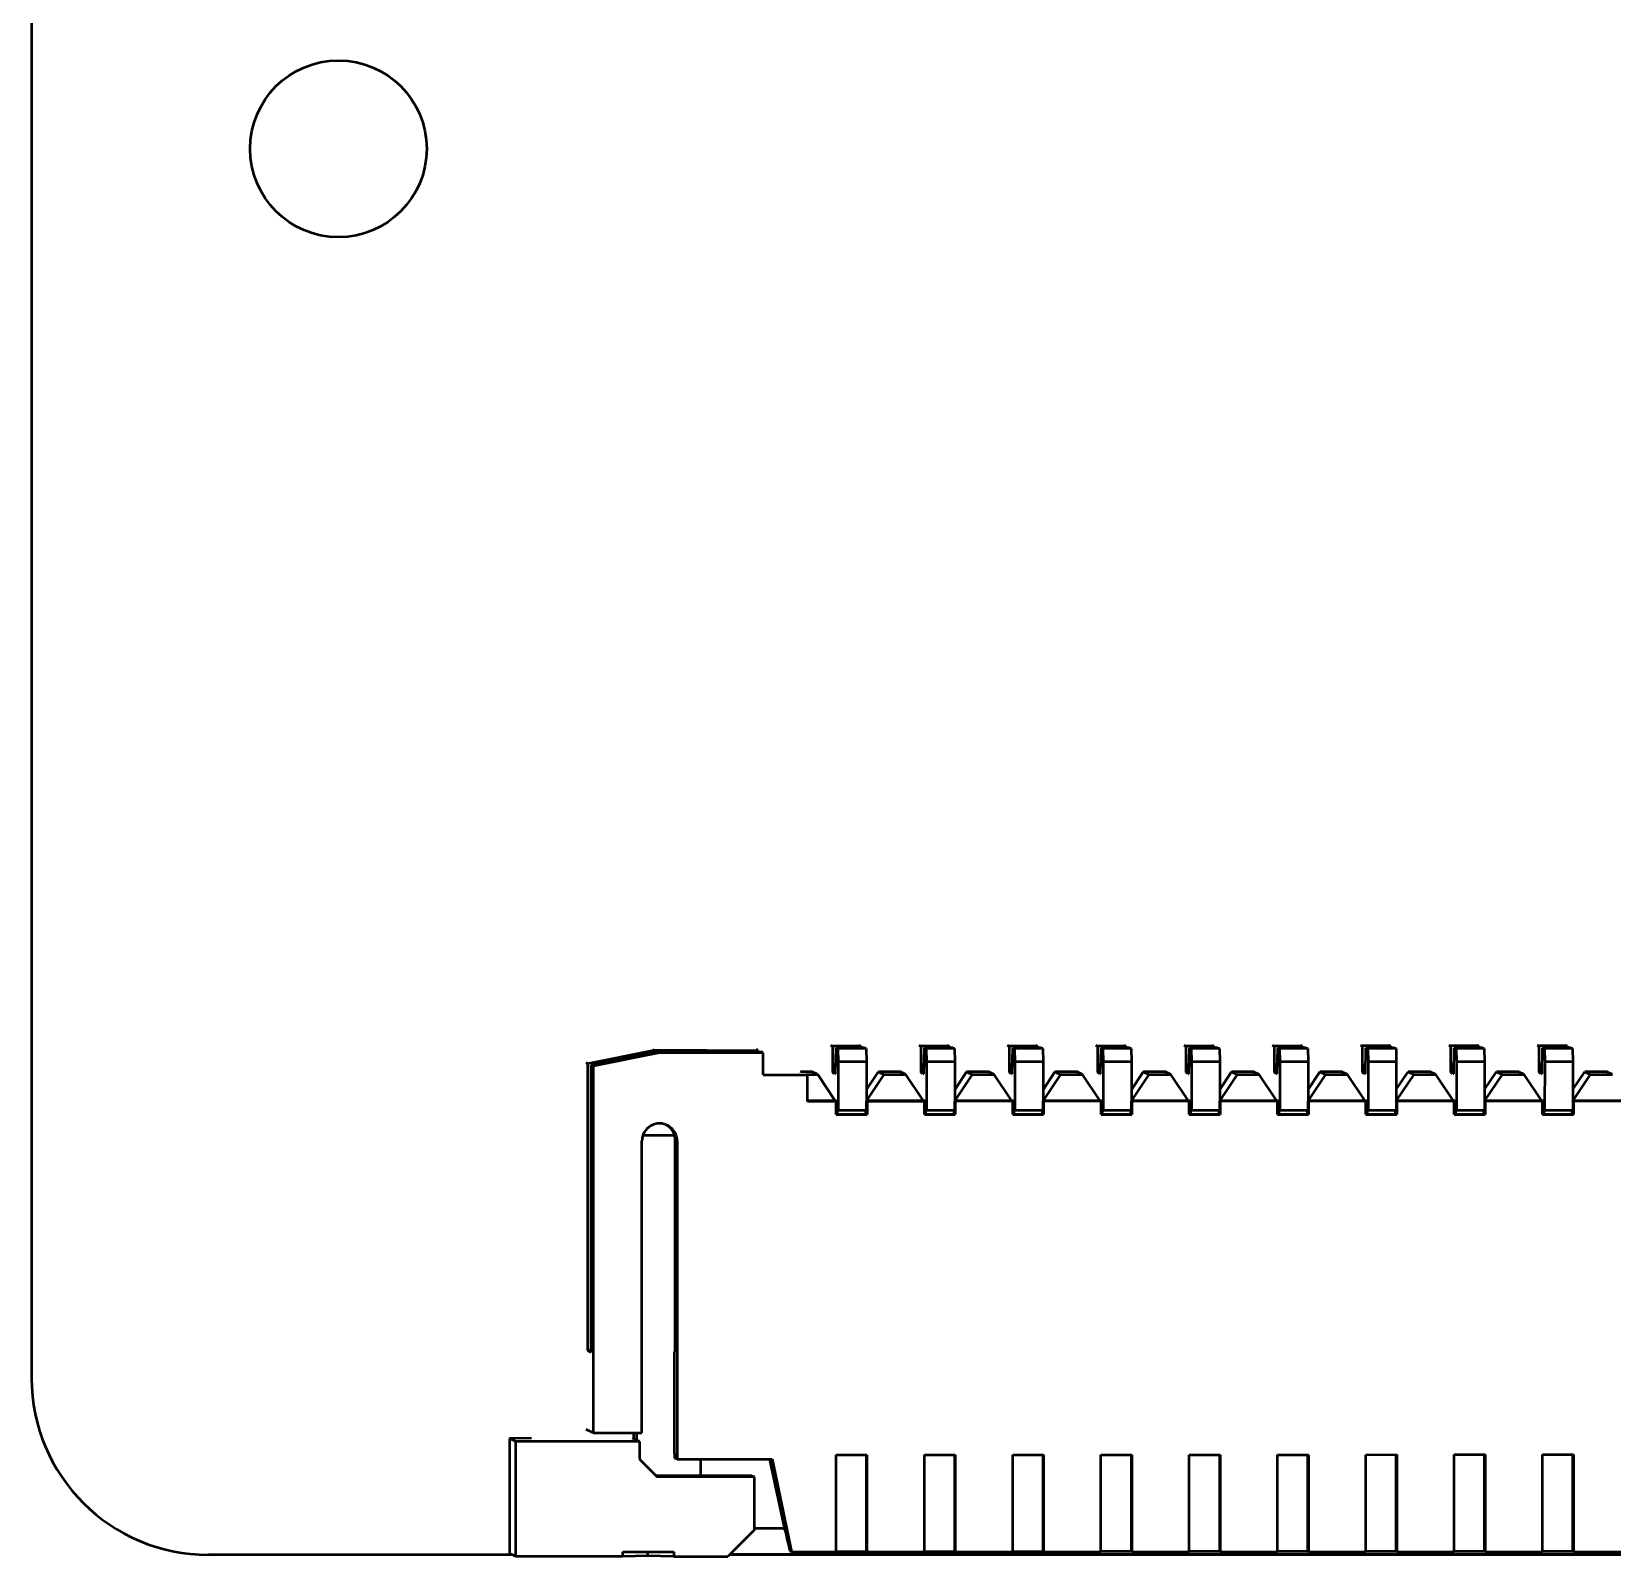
# Model space of a CAD drawing. Header units: inches. Extents: x 4.94 to 6.75, y 3.04 to 5.23.
# Drawn here: x 4.939 to 5.644, y 3.036 to 3.716 of the extents above; entities that cross this region are included whole.
import ezdxf

# ---------------------------------------------------------------- set-up
doc = ezdxf.new("R2010")
doc.units = ezdxf.units.IN
doc.header["$MEASUREMENT"] = 0
doc.layers.add('Visible (ANSI)', color=7, linetype='Continuous', lineweight=50)

msp = doc.modelspace()

# ---------------------------------------------------------------- linework, layer by layer
at = {"layer": 'Visible (ANSI)'}
for p, q in [((4.93911, 4.31995), (4.93911, 3.11555)), ((5.2952, 3.26395), (5.29611, 3.26353)), ((5.30871, 3.26353), (5.29611, 3.26353)), ((5.29611, 3.26353), (5.29611, 3.25172)), ((5.29747, 3.25108), (5.29774, 3.26277)), ((5.31034, 3.26277), (5.29774, 3.26277)), ((5.29774, 3.26277), (5.29853, 3.2624)), ((5.31113, 3.2624), (5.29853, 3.2624)), ((5.29853, 3.2624), (5.29866, 3.25644)), ((5.3078, 3.26395), (5.30871, 3.26353)), ((5.30871, 3.26353), (5.30871, 3.26277)), ((5.31034, 3.26277), (5.31113, 3.2624)), ((5.31113, 3.2624), (5.31126, 3.25644)), ((5.33458, 3.26395), (5.33547, 3.26353)), ((5.34807, 3.26353), (5.33547, 3.26353)), ((5.33547, 3.26353), (5.33547, 3.25172)), ((5.33684, 3.25109), (5.3371, 3.26278)), ((5.3497, 3.26278), (5.3371, 3.26278)), ((5.3371, 3.26278), (5.33789, 3.26241)), ((5.35049, 3.26241), (5.33789, 3.26241)), ((5.33789, 3.26241), (5.33802, 3.25644)), ((5.34718, 3.26395), (5.34807, 3.26353)), ((5.34807, 3.26353), (5.34807, 3.26278)), ((5.3497, 3.26278), (5.35049, 3.26241)), ((5.35049, 3.26241), (5.35062, 3.25644)), ((5.37396, 3.26394), (5.37483, 3.26354)), ((5.38743, 3.26354), (5.37483, 3.26354)), ((5.37483, 3.26354), (5.37483, 3.25173)), ((5.3762, 3.25109), (5.37646, 3.26278)), ((5.38906, 3.26278), (5.37646, 3.26278)), ((5.37646, 3.26278), (5.37725, 3.26241)), ((5.38985, 3.26241), (5.37725, 3.26241)), ((5.37725, 3.26241), (5.37738, 3.25645)), ((5.38656, 3.26394), (5.38743, 3.26354)), ((5.38743, 3.26354), (5.38743, 3.26278)), ((5.38906, 3.26278), (5.38985, 3.26241)), ((5.38985, 3.26241), (5.38998, 3.25645)), ((5.41334, 3.26394), (5.41419, 3.26354)), ((5.42679, 3.26354), (5.41419, 3.26354)), ((5.41419, 3.26354), (5.41419, 3.25173)), ((5.41556, 3.2511), (5.41582, 3.26278)), ((5.42842, 3.26279), (5.41582, 3.26278)), ((5.41582, 3.26278), (5.41661, 3.26242)), ((5.42921, 3.26242), (5.41661, 3.26242)), ((5.41661, 3.26242), (5.41674, 3.25645)), ((5.42594, 3.26394), (5.42679, 3.26354)), ((5.42679, 3.26354), (5.42679, 3.26279)), ((5.42842, 3.26279), (5.42921, 3.26242)), ((5.42921, 3.26242), (5.42934, 3.25645)), ((5.45272, 3.26393), (5.45355, 3.26355)), ((5.46615, 3.26355), (5.45355, 3.26355)), ((5.45355, 3.26355), (5.45355, 3.25174)), ((5.45492, 3.2511), (5.45518, 3.26279)), ((5.46778, 3.26279), (5.45518, 3.26279)), ((5.45518, 3.26279), (5.45597, 3.26242)), ((5.46857, 3.26242), (5.45597, 3.26242)), ((5.45597, 3.26242), (5.4561, 3.25645)), ((5.46532, 3.26393), (5.46615, 3.26355)), ((5.46615, 3.26355), (5.46615, 3.26279)), ((5.46778, 3.26279), (5.46857, 3.26242)), ((5.46857, 3.26242), (5.4687, 3.25646)), ((5.4921, 3.26393), (5.49291, 3.26355)), ((5.50551, 3.26355), (5.49291, 3.26355)), ((5.49291, 3.26355), (5.49291, 3.25174)), ((5.49428, 3.25111), (5.49454, 3.26279)), ((5.50714, 3.2628), (5.49454, 3.26279)), ((5.49454, 3.26279), (5.49533, 3.26243)), ((5.50793, 3.26243), (5.49533, 3.26243)), ((5.49533, 3.26243), (5.49546, 3.25646)), ((5.5047, 3.26393), (5.50551, 3.26355)), ((5.50551, 3.26355), (5.50551, 3.2628)), ((5.50714, 3.2628), (5.50793, 3.26243)), ((5.50793, 3.26243), (5.50806, 3.25646)), ((5.53148, 3.26392), (5.53227, 3.26356)), ((5.54487, 3.26356), (5.53227, 3.26356)), ((5.53227, 3.26356), (5.53227, 3.25175)), ((5.53364, 3.25111), (5.5339, 3.2628)), ((5.5465, 3.2628), (5.5339, 3.2628)), ((5.5339, 3.2628), (5.53469, 3.26243)), ((5.54729, 3.26243), (5.53469, 3.26243)), ((5.53469, 3.26243), (5.53483, 3.25646)), ((5.54408, 3.26392), (5.54487, 3.26356)), ((5.54487, 3.26356), (5.54487, 3.2628)), ((5.5465, 3.2628), (5.54729, 3.26243)), ((5.54729, 3.26243), (5.54742, 3.25646)), ((5.57086, 3.26392), (5.57163, 3.26356)), ((5.58423, 3.26356), (5.57163, 3.26356)), ((5.57163, 3.26356), (5.57163, 3.25175)), ((5.573, 3.25112), (5.57326, 3.2628)), ((5.58586, 3.2628), (5.57326, 3.2628)), ((5.57326, 3.2628), (5.57405, 3.26243)), ((5.58665, 3.26244), (5.57405, 3.26243)), ((5.57405, 3.26243), (5.57419, 3.25647)), ((5.58346, 3.26392), (5.58423, 3.26356)), ((5.58423, 3.26356), (5.58423, 3.2628)), ((5.58586, 3.2628), (5.58665, 3.26244)), ((5.58665, 3.26244), (5.58678, 3.25647)), ((5.61024, 3.26392), (5.61099, 3.26356)), ((5.62359, 3.26357), (5.61099, 3.26356)), ((5.61099, 3.26356), (5.61099, 3.25175)), ((5.61236, 3.25112), (5.61262, 3.26281)), ((5.62522, 3.26281), (5.61262, 3.26281)), ((5.61262, 3.26281), (5.61341, 3.26244)), ((5.62601, 3.26244), (5.61341, 3.26244)), ((5.61341, 3.26244), (5.61355, 3.25647)), ((5.62284, 3.26391), (5.62359, 3.26357)), ((5.62359, 3.26357), (5.62359, 3.26281)), ((5.62522, 3.26281), (5.62601, 3.26244)), ((5.62601, 3.26244), (5.62614, 3.25647)), ((5.18692, 3.25581), (5.18632, 3.25609)), ((5.18692, 3.25581), (5.1869, 3.12786)), ((5.18692, 3.25581), (5.21644, 3.26172)), ((5.18859, 3.25503), (5.21811, 3.26094)), ((5.21899, 3.26053), (5.18947, 3.25462)), ((5.21585, 3.26199), (5.21644, 3.26172)), ((5.21644, 3.26172), (5.24006, 3.26172)), ((5.21811, 3.26094), (5.26436, 3.26095)), ((5.21811, 3.26094), (5.21899, 3.26053)), ((5.26524, 3.26054), (5.21899, 3.26053)), ((5.24006, 3.26172), (5.24032, 3.2616)), ((5.24006, 3.26172), (5.24006, 3.26094)), ((5.24032, 3.2616), (5.26295, 3.2616)), ((5.24032, 3.2616), (5.24032, 3.26094)), ((5.26295, 3.2616), (5.26212, 3.26199)), ((5.26295, 3.26095), (5.26295, 3.2616)), ((5.26524, 3.26054), (5.26436, 3.26095)), ((5.26524, 3.25069), (5.26524, 3.26054)), ((5.31126, 3.25644), (5.29866, 3.25644)), ((5.29866, 3.25644), (5.29866, 3.23478)), ((5.31126, 3.25644), (5.31126, 3.23479)), ((5.35062, 3.25644), (5.33802, 3.25644)), ((5.33802, 3.25644), (5.33802, 3.23479)), ((5.35062, 3.25644), (5.35062, 3.23479)), ((5.38998, 3.25645), (5.37738, 3.25645)), ((5.37738, 3.25645), (5.37738, 3.23479)), ((5.38998, 3.25645), (5.38998, 3.23479)), ((5.42934, 3.25645), (5.41674, 3.25645)), ((5.41674, 3.25645), (5.41674, 3.2348)), ((5.42934, 3.25645), (5.42934, 3.2348)), ((5.4687, 3.25646), (5.4561, 3.25645)), ((5.4561, 3.25645), (5.4561, 3.2348)), ((5.4687, 3.25646), (5.4687, 3.2348)), ((5.50806, 3.25646), (5.49546, 3.25646)), ((5.49546, 3.25646), (5.49546, 3.23481)), ((5.50806, 3.25646), (5.50806, 3.23481)), ((5.53483, 3.25646), (5.53482, 3.23481)), ((5.54742, 3.25646), (5.53483, 3.25646)), ((5.54742, 3.25646), (5.54742, 3.23481)), ((5.57309, 3.25534), (5.57238, 3.25534)), ((5.57238, 3.25534), (5.57273, 3.25517)), ((5.57238, 3.2514), (5.57238, 3.25534)), ((5.57419, 3.25647), (5.57418, 3.23482)), ((5.58678, 3.25647), (5.57419, 3.25647)), ((5.58678, 3.25647), (5.58678, 3.23482)), ((5.61245, 3.25534), (5.61174, 3.25534)), ((5.61174, 3.25534), (5.61209, 3.25518)), ((5.61174, 3.25141), (5.61174, 3.25534)), ((5.61355, 3.25647), (5.61354, 3.23482)), ((5.62614, 3.25647), (5.61355, 3.25647)), ((5.62614, 3.25647), (5.62614, 3.23482)), ((5.18858, 3.12709), (5.18859, 3.25503)), ((5.18859, 3.25503), (5.18947, 3.25462)), ((5.18947, 3.25462), (5.18945, 3.09125)), ((5.26524, 3.25069), (5.28492, 3.2507)), ((5.2821, 3.25201), (5.28181, 3.25214)), ((5.28702, 3.25201), (5.2821, 3.25201)), ((5.28492, 3.2507), (5.28457, 3.25086)), ((5.28457, 3.25086), (5.28949, 3.25086)), ((5.28492, 3.23889), (5.28492, 3.2507)), ((5.28949, 3.25086), (5.28702, 3.25201)), ((5.29736, 3.23905), (5.28949, 3.25086)), ((5.29686, 3.25172), (5.29611, 3.25172)), ((5.29611, 3.25172), (5.29686, 3.25137)), ((5.29757, 3.25531), (5.29686, 3.25531)), ((5.29686, 3.25531), (5.29721, 3.25514)), ((5.29686, 3.25137), (5.29686, 3.25531)), ((5.29757, 3.25514), (5.29721, 3.25514)), ((5.29721, 3.25514), (5.29721, 3.25121)), ((5.29748, 3.25121), (5.29721, 3.25121)), ((5.29721, 3.25121), (5.29747, 3.25108)), ((5.31126, 3.24408), (5.31654, 3.25201)), ((5.31901, 3.25086), (5.31126, 3.23924)), ((5.32638, 3.25201), (5.31654, 3.25201)), ((5.31654, 3.25201), (5.31901, 3.25086)), ((5.31901, 3.25086), (5.32885, 3.25087)), ((5.32885, 3.25087), (5.32638, 3.25201)), ((5.33672, 3.23906), (5.32885, 3.25087)), ((5.33622, 3.25172), (5.33547, 3.25172)), ((5.33547, 3.25172), (5.33622, 3.25137)), ((5.33693, 3.25531), (5.33622, 3.25531)), ((5.33622, 3.25531), (5.33657, 3.25515)), ((5.33622, 3.25137), (5.33622, 3.25531)), ((5.33693, 3.25515), (5.33657, 3.25515)), ((5.33657, 3.25515), (5.33657, 3.25121)), ((5.33684, 3.25121), (5.33657, 3.25121)), ((5.33657, 3.25121), (5.33684, 3.25109)), ((5.35062, 3.24409), (5.3559, 3.25202)), ((5.35837, 3.25087), (5.35062, 3.23924)), ((5.36574, 3.25202), (5.3559, 3.25202)), ((5.3559, 3.25202), (5.35837, 3.25087)), ((5.35837, 3.25087), (5.36821, 3.25087)), ((5.36821, 3.25087), (5.36574, 3.25202)), ((5.37608, 3.23906), (5.36821, 3.25087)), ((5.37558, 3.25173), (5.37483, 3.25173)), ((5.37483, 3.25173), (5.37558, 3.25138)), ((5.37629, 3.25532), (5.37558, 3.25532)), ((5.37558, 3.25532), (5.37593, 3.25515)), ((5.37558, 3.25138), (5.37558, 3.25532)), ((5.37629, 3.25515), (5.37593, 3.25515)), ((5.37593, 3.25515), (5.37593, 3.25122)), ((5.3762, 3.25122), (5.37593, 3.25122)), ((5.37593, 3.25122), (5.3762, 3.25109)), ((5.38998, 3.24409), (5.39526, 3.25202)), ((5.39773, 3.25087), (5.38998, 3.23925)), ((5.4051, 3.25202), (5.39526, 3.25202)), ((5.39526, 3.25202), (5.39773, 3.25087)), ((5.39773, 3.25087), (5.40757, 3.25088)), ((5.40757, 3.25088), (5.4051, 3.25202)), ((5.41544, 3.23907), (5.40757, 3.25088)), ((5.41494, 3.25173), (5.41419, 3.25173)), ((5.41419, 3.25173), (5.41494, 3.25138)), ((5.41565, 3.25532), (5.41494, 3.25532)), ((5.41494, 3.25532), (5.41529, 3.25516)), ((5.41494, 3.25138), (5.41494, 3.25532)), ((5.41565, 3.25516), (5.41529, 3.25516)), ((5.41529, 3.25516), (5.41529, 3.25122)), ((5.41556, 3.25122), (5.41529, 3.25122)), ((5.41529, 3.25122), (5.41556, 3.2511)), ((5.42934, 3.24409), (5.43462, 3.25202)), ((5.43709, 3.25088), (5.42934, 3.23925)), ((5.44446, 3.25203), (5.43462, 3.25202)), ((5.43462, 3.25202), (5.43709, 3.25088)), ((5.43709, 3.25088), (5.44693, 3.25088)), ((5.44693, 3.25088), (5.44446, 3.25203)), ((5.4548, 3.23907), (5.44693, 3.25088)), ((5.4543, 3.25174), (5.45355, 3.25174)), ((5.45355, 3.25174), (5.4543, 3.25139)), ((5.45501, 3.25532), (5.4543, 3.25532)), ((5.4543, 3.25532), (5.45465, 3.25516)), ((5.4543, 3.25139), (5.4543, 3.25532)), ((5.45501, 3.25516), (5.45465, 3.25516)), ((5.45465, 3.25516), (5.45465, 3.25122)), ((5.45492, 3.25122), (5.45465, 3.25122)), ((5.45465, 3.25122), (5.45492, 3.2511)), ((5.4687, 3.2441), (5.47398, 3.25203)), ((5.47645, 3.25088), (5.4687, 3.23926)), ((5.48382, 3.25203), (5.47398, 3.25203)), ((5.47398, 3.25203), (5.47645, 3.25088)), ((5.47645, 3.25088), (5.48629, 3.25088)), ((5.48629, 3.25088), (5.48382, 3.25203)), ((5.49416, 3.23907), (5.48629, 3.25088)), ((5.49366, 3.25174), (5.49291, 3.25174)), ((5.49291, 3.25174), (5.49366, 3.25139)), ((5.49437, 3.25533), (5.49366, 3.25533)), ((5.49366, 3.25533), (5.49401, 3.25517)), ((5.49366, 3.25139), (5.49366, 3.25533)), ((5.49437, 3.25517), (5.49401, 3.25517)), ((5.49401, 3.25517), (5.49401, 3.25123)), ((5.49428, 3.25123), (5.49401, 3.25123)), ((5.49401, 3.25123), (5.49428, 3.25111)), ((5.50806, 3.2441), (5.51334, 3.25203)), ((5.51581, 3.25089), (5.50806, 3.23926)), ((5.52318, 3.25203), (5.51334, 3.25203)), ((5.51334, 3.25203), (5.51581, 3.25089)), ((5.51581, 3.25089), (5.52565, 3.25089)), ((5.52565, 3.25089), (5.52318, 3.25203)), ((5.53352, 3.23908), (5.52565, 3.25089)), ((5.53302, 3.25175), (5.53227, 3.25175)), ((5.53227, 3.25175), (5.53302, 3.2514)), ((5.53373, 3.25533), (5.53302, 3.25533)), ((5.53302, 3.25533), (5.53337, 3.25517)), ((5.53302, 3.2514), (5.53302, 3.25533)), ((5.53373, 3.25517), (5.53337, 3.25517)), ((5.53337, 3.25517), (5.53337, 3.25123)), ((5.53364, 3.25123), (5.53337, 3.25123)), ((5.53337, 3.25123), (5.53364, 3.25111)), ((5.54742, 3.24411), (5.5527, 3.25204)), ((5.55517, 3.25089), (5.54742, 3.23926)), ((5.56254, 3.25204), (5.5527, 3.25204)), ((5.5527, 3.25204), (5.55517, 3.25089)), ((5.55517, 3.25089), (5.56501, 3.25089)), ((5.56501, 3.25089), (5.56254, 3.25204)), ((5.57288, 3.23908), (5.56501, 3.25089)), ((5.57238, 3.25175), (5.57163, 3.25175)), ((5.57163, 3.25175), (5.57238, 3.2514)), ((5.57309, 3.25517), (5.57273, 3.25517)), ((5.57273, 3.25517), (5.57273, 3.25124)), ((5.573, 3.25124), (5.57273, 3.25124)), ((5.57273, 3.25124), (5.573, 3.25112)), ((5.58678, 3.24411), (5.59207, 3.25204)), ((5.59453, 3.2509), (5.58678, 3.23927)), ((5.60191, 3.25204), (5.59207, 3.25204)), ((5.59207, 3.25204), (5.59453, 3.2509)), ((5.59453, 3.2509), (5.60437, 3.2509)), ((5.60437, 3.2509), (5.60191, 3.25204)), ((5.61224, 3.23909), (5.60437, 3.2509)), ((5.61174, 3.25175), (5.61099, 3.25175)), ((5.61099, 3.25175), (5.61174, 3.25141)), ((5.61245, 3.25518), (5.61209, 3.25518)), ((5.61209, 3.25518), (5.61209, 3.25124)), ((5.61236, 3.25124), (5.61209, 3.25124)), ((5.61209, 3.25124), (5.61236, 3.25112)), ((5.62614, 3.24412), (5.63143, 3.25205)), ((5.63389, 3.2509), (5.62614, 3.23927)), ((5.64127, 3.25205), (5.63143, 3.25205)), ((5.63143, 3.25205), (5.63389, 3.2509)), ((5.63389, 3.2509), (5.64373, 3.2509)), ((5.64373, 3.2509), (5.64127, 3.25205)), ((5.29736, 3.23905), (5.28492, 3.23905)), ((5.29771, 3.23889), (5.28492, 3.23889)), ((5.29736, 3.23905), (5.29738, 3.23904)), ((5.29797, 3.23904), (5.29738, 3.23904)), ((5.29771, 3.23889), (5.29753, 3.23897)), ((5.29753, 3.23897), (5.29812, 3.23897)), ((5.29771, 3.23298), (5.29771, 3.23889)), ((5.29812, 3.23897), (5.29797, 3.23904)), ((5.29812, 3.23306), (5.29812, 3.23897)), ((5.29822, 3.23499), (5.29822, 3.23302)), ((5.29866, 3.23478), (5.29822, 3.23499)), ((5.31126, 3.23479), (5.29866, 3.23478)), ((5.31082, 3.23479), (5.31082, 3.23302)), ((5.33672, 3.23906), (5.31126, 3.23905)), ((5.31126, 3.23897), (5.31131, 3.23897)), ((5.31131, 3.23897), (5.31149, 3.23889)), ((5.31131, 3.23307), (5.31131, 3.23897)), ((5.33707, 3.23889), (5.31149, 3.23889)), ((5.31149, 3.23889), (5.31149, 3.23298)), ((5.33672, 3.23906), (5.33674, 3.23905)), ((5.33733, 3.23905), (5.33674, 3.23905)), ((5.33707, 3.23889), (5.33689, 3.23897)), ((5.33689, 3.23897), (5.33748, 3.23897)), ((5.33707, 3.23299), (5.33707, 3.23889)), ((5.33748, 3.23897), (5.33733, 3.23905)), ((5.33748, 3.23307), (5.33748, 3.23897)), ((5.33758, 3.23499), (5.33758, 3.23302)), ((5.33802, 3.23479), (5.33758, 3.23499)), ((5.35062, 3.23479), (5.33802, 3.23479)), ((5.35018, 3.23479), (5.35018, 3.23303)), ((5.37608, 3.23906), (5.35062, 3.23906)), ((5.35062, 3.23898), (5.35067, 3.23898)), ((5.35067, 3.23898), (5.35085, 3.23889)), ((5.35067, 3.23307), (5.35067, 3.23898)), ((5.37643, 3.2389), (5.35085, 3.23889)), ((5.35085, 3.23889), (5.35085, 3.23299)), ((5.37608, 3.23906), (5.3761, 3.23905)), ((5.37669, 3.23905), (5.3761, 3.23905)), ((5.37643, 3.2389), (5.37625, 3.23898)), ((5.37625, 3.23898), (5.37685, 3.23898)), ((5.37643, 3.23299), (5.37643, 3.2389)), ((5.37685, 3.23898), (5.37669, 3.23905)), ((5.37684, 3.23307), (5.37685, 3.23898)), ((5.37694, 3.235), (5.37694, 3.23303)), ((5.37738, 3.23479), (5.37694, 3.235)), ((5.38998, 3.23479), (5.37738, 3.23479)), ((5.38954, 3.23479), (5.38954, 3.23303)), ((5.41544, 3.23907), (5.38998, 3.23906)), ((5.38998, 3.23898), (5.39003, 3.23898)), ((5.39003, 3.23898), (5.39021, 3.2389)), ((5.39003, 3.23308), (5.39003, 3.23898)), ((5.41579, 3.2389), (5.39021, 3.2389)), ((5.39021, 3.2389), (5.39021, 3.23299)), ((5.41544, 3.23907), (5.41546, 3.23906)), ((5.41605, 3.23906), (5.41546, 3.23906)), ((5.41579, 3.2389), (5.41562, 3.23898)), ((5.41562, 3.23898), (5.41621, 3.23898)), ((5.41579, 3.233), (5.41579, 3.2389)), ((5.41621, 3.23898), (5.41605, 3.23906)), ((5.4162, 3.23308), (5.41621, 3.23898)), ((5.4163, 3.235), (5.4163, 3.23303)), ((5.41674, 3.2348), (5.4163, 3.235)), ((5.42934, 3.2348), (5.41674, 3.2348)), ((5.4289, 3.2348), (5.4289, 3.23304)), ((5.4548, 3.23907), (5.42934, 3.23907)), ((5.42934, 3.23899), (5.42939, 3.23899)), ((5.42939, 3.23899), (5.42957, 3.2389)), ((5.42939, 3.23308), (5.42939, 3.23899)), ((5.45515, 3.23891), (5.42957, 3.2389)), ((5.42957, 3.2389), (5.42957, 3.233)), ((5.4548, 3.23907), (5.45482, 3.23906)), ((5.45541, 3.23906), (5.45482, 3.23906)), ((5.45515, 3.23891), (5.45498, 3.23899)), ((5.45498, 3.23899), (5.45557, 3.23899)), ((5.45515, 3.233), (5.45515, 3.23891)), ((5.45557, 3.23899), (5.45541, 3.23906)), ((5.45556, 3.23308), (5.45557, 3.23899)), ((5.45566, 3.23501), (5.45566, 3.23304)), ((5.4561, 3.2348), (5.45566, 3.23501)), ((5.4687, 3.2348), (5.4561, 3.2348)), ((5.46826, 3.2348), (5.46826, 3.23304)), ((5.49416, 3.23907), (5.4687, 3.23907)), ((5.4687, 3.23899), (5.46875, 3.23899)), ((5.46875, 3.23899), (5.46893, 3.23891)), ((5.46875, 3.23308), (5.46875, 3.23899)), ((5.49451, 3.23891), (5.46893, 3.23891)), ((5.46893, 3.23891), (5.46893, 3.233)), ((5.49416, 3.23907), (5.49418, 3.23906)), ((5.49477, 3.23906), (5.49418, 3.23906)), ((5.49451, 3.23891), (5.49434, 3.23899)), ((5.49434, 3.23899), (5.49493, 3.23899)), ((5.49451, 3.23301), (5.49451, 3.23891)), ((5.49493, 3.23899), (5.49477, 3.23906)), ((5.49493, 3.23309), (5.49493, 3.23899)), ((5.49502, 3.23501), (5.49502, 3.23304)), ((5.49546, 3.23481), (5.49502, 3.23501)), ((5.50806, 3.23481), (5.49546, 3.23481)), ((5.50762, 3.23481), (5.50762, 3.23304)), ((5.53352, 3.23908), (5.50806, 3.23908)), ((5.50806, 3.23899), (5.50811, 3.23899)), ((5.50811, 3.23899), (5.50829, 3.23891)), ((5.50811, 3.23309), (5.50811, 3.23899)), ((5.53387, 3.23892), (5.50829, 3.23891)), ((5.50829, 3.23891), (5.50829, 3.23301)), ((5.53352, 3.23908), (5.53354, 3.23907)), ((5.53413, 3.23907), (5.53354, 3.23907)), ((5.53387, 3.23892), (5.5337, 3.239)), ((5.5337, 3.239), (5.53429, 3.239)), ((5.53387, 3.23301), (5.53387, 3.23892)), ((5.53429, 3.239), (5.53413, 3.23907)), ((5.53429, 3.23309), (5.53429, 3.239)), ((5.53438, 3.23502), (5.53438, 3.23305)), ((5.53482, 3.23481), (5.53438, 3.23502)), ((5.54742, 3.23481), (5.53482, 3.23481)), ((5.54698, 3.23481), (5.54698, 3.23305)), ((5.57288, 3.23908), (5.54742, 3.23908)), ((5.54742, 3.239), (5.54747, 3.239)), ((5.54747, 3.239), (5.54765, 3.23892)), ((5.54747, 3.23309), (5.54747, 3.239)), ((5.57323, 3.23892), (5.54765, 3.23892)), ((5.54765, 3.23892), (5.54765, 3.23301)), ((5.57288, 3.23908), (5.5729, 3.23907)), ((5.57349, 3.23907), (5.5729, 3.23907)), ((5.57323, 3.23892), (5.57306, 3.239)), ((5.57306, 3.239), (5.57365, 3.239)), ((5.57323, 3.23301), (5.57323, 3.23892)), ((5.57365, 3.239), (5.57349, 3.23907)), ((5.57365, 3.2331), (5.57365, 3.239)), ((5.57374, 3.23502), (5.57374, 3.23305)), ((5.57418, 3.23482), (5.57374, 3.23502)), ((5.58678, 3.23482), (5.57418, 3.23482)), ((5.58634, 3.23482), (5.58634, 3.23305)), ((5.61224, 3.23909), (5.58678, 3.23909)), ((5.58678, 3.239), (5.58683, 3.239)), ((5.58683, 3.239), (5.58701, 3.23892)), ((5.58683, 3.2331), (5.58683, 3.239)), ((5.61259, 3.23892), (5.58701, 3.23892)), ((5.58701, 3.23892), (5.58701, 3.23302)), ((5.61224, 3.23909), (5.61226, 3.23908)), ((5.61285, 3.23908), (5.61226, 3.23908)), ((5.61259, 3.23892), (5.61242, 3.23901)), ((5.61242, 3.23901), (5.61301, 3.23901)), ((5.61259, 3.23302), (5.61259, 3.23892)), ((5.61301, 3.23901), (5.61285, 3.23908)), ((5.61301, 3.2331), (5.61301, 3.23901)), ((5.6131, 3.23502), (5.6131, 3.23306)), ((5.61354, 3.23482), (5.6131, 3.23502)), ((5.62614, 3.23482), (5.61354, 3.23482)), ((5.6257, 3.23482), (5.6257, 3.23306)), ((5.6516, 3.23909), (5.62614, 3.23909)), ((5.62614, 3.23901), (5.62619, 3.23901)), ((5.62619, 3.23901), (5.62637, 3.23893)), ((5.62619, 3.2331), (5.62619, 3.23901)), ((5.65195, 3.23893), (5.62637, 3.23893)), ((5.62637, 3.23893), (5.62637, 3.23302)), ((5.29771, 3.23306), (5.29812, 3.23306)), ((5.31149, 3.23298), (5.29771, 3.23298)), ((5.29822, 3.23302), (5.29812, 3.23306)), ((5.29822, 3.23302), (5.31082, 3.23302)), ((5.31082, 3.23307), (5.31131, 3.23307)), ((5.31131, 3.23307), (5.31149, 3.23298)), ((5.33707, 3.23307), (5.33748, 3.23307)), ((5.35085, 3.23299), (5.33707, 3.23299)), ((5.33758, 3.23302), (5.33748, 3.23307)), ((5.33758, 3.23302), (5.35018, 3.23303)), ((5.35018, 3.23307), (5.35067, 3.23307)), ((5.35067, 3.23307), (5.35085, 3.23299)), ((5.37643, 3.23307), (5.37684, 3.23307)), ((5.39021, 3.23299), (5.37643, 3.23299)), ((5.37694, 3.23303), (5.37684, 3.23307)), ((5.37694, 3.23303), (5.38954, 3.23303)), ((5.38954, 3.23308), (5.39003, 3.23308)), ((5.39003, 3.23308), (5.39021, 3.23299)), ((5.41579, 3.23308), (5.4162, 3.23308)), ((5.42957, 3.233), (5.41579, 3.233)), ((5.4163, 3.23303), (5.4162, 3.23308)), ((5.4163, 3.23303), (5.4289, 3.23304)), ((5.4289, 3.23308), (5.42939, 3.23308)), ((5.42939, 3.23308), (5.42957, 3.233)), ((5.45515, 3.23308), (5.45556, 3.23308)), ((5.46893, 3.233), (5.45515, 3.233)), ((5.45566, 3.23304), (5.45556, 3.23308)), ((5.45566, 3.23304), (5.46826, 3.23304)), ((5.46826, 3.23308), (5.46875, 3.23308)), ((5.46875, 3.23308), (5.46893, 3.233)), ((5.49451, 3.23309), (5.49493, 3.23309)), ((5.50829, 3.23301), (5.49451, 3.23301)), ((5.49502, 3.23304), (5.49493, 3.23309)), ((5.49502, 3.23304), (5.50762, 3.23304)), ((5.50762, 3.23309), (5.50811, 3.23309)), ((5.50811, 3.23309), (5.50829, 3.23301)), ((5.53387, 3.23309), (5.53429, 3.23309)), ((5.54765, 3.23301), (5.53387, 3.23301)), ((5.53438, 3.23305), (5.53429, 3.23309)), ((5.53438, 3.23305), (5.54698, 3.23305)), ((5.54698, 3.23309), (5.54747, 3.23309)), ((5.54747, 3.23309), (5.54765, 3.23301)), ((5.57323, 3.2331), (5.57365, 3.2331)), ((5.58701, 3.23302), (5.57323, 3.23301)), ((5.57374, 3.23305), (5.57365, 3.2331)), ((5.57374, 3.23305), (5.58634, 3.23305)), ((5.58634, 3.2331), (5.58683, 3.2331)), ((5.58683, 3.2331), (5.58701, 3.23302)), ((5.61259, 3.2331), (5.61301, 3.2331)), ((5.62637, 3.23302), (5.61259, 3.23302)), ((5.6131, 3.23306), (5.61301, 3.2331)), ((5.6131, 3.23306), (5.6257, 3.23306)), ((5.6257, 3.2331), (5.62619, 3.2331)), ((5.62619, 3.2331), (5.62637, 3.23302)), ((5.2111, 3.09125), (5.21112, 3.22116)), ((5.22568, 3.22373), (5.21155, 3.22373)), ((5.22597, 3.12709), (5.22598, 3.22157)), ((5.22686, 3.22116), (5.22684, 3.07944)), ((5.1869, 3.12786), (5.18858, 3.12709)), ((5.18858, 3.12786), (5.1869, 3.12786)), ((5.22566, 3.12723), (5.22597, 3.12709)), ((5.22566, 3.08302), (5.22566, 3.12723)), ((5.22597, 3.12723), (5.22566, 3.12723)), ((5.15211, 3.08866), (5.1521, 3.03748)), ((5.16192, 3.08876), (5.15211, 3.08866)), ((5.15501, 3.0873), (5.15211, 3.08866)), ((5.21012, 3.08731), (5.15501, 3.0873)), ((5.15501, 3.03613), (5.15501, 3.0873)), ((5.18945, 3.09125), (5.18633, 3.0927)), ((5.18945, 3.09125), (5.2111, 3.09125)), ((5.2076, 3.08848), (5.20701, 3.08876)), ((5.2076, 3.08848), (5.2076, 3.09125)), ((5.2076, 3.08848), (5.20883, 3.08791)), ((5.20883, 3.08791), (5.20883, 3.09125)), ((5.21012, 3.08731), (5.20883, 3.08791)), ((5.21012, 3.08731), (5.21012, 3.07944)), ((5.21012, 3.07944), (5.21799, 3.07157)), ((5.2257, 3.08194), (5.22566, 3.08302)), ((5.22579, 3.0819), (5.2257, 3.08194)), ((5.2258, 3.07993), (5.22579, 3.0819)), ((5.22684, 3.07944), (5.2258, 3.07993)), ((5.22684, 3.07944), (5.26916, 3.07944)), ((5.23737, 3.07217), (5.23737, 3.07944)), ((5.275, 3.04771), (5.26821, 3.07944)), ((5.26916, 3.07944), (5.27781, 3.03811)), ((5.29769, 3.03811), (5.29769, 3.08142)), ((5.29769, 3.08142), (5.31147, 3.08142)), ((5.31124, 3.03822), (5.31125, 3.08142)), ((5.31147, 3.08142), (5.31146, 3.03811)), ((5.33705, 3.03812), (5.33705, 3.08142)), ((5.33705, 3.08142), (5.35083, 3.08142)), ((5.3506, 3.03822), (5.35061, 3.08142)), ((5.35083, 3.08142), (5.35082, 3.03812)), ((5.37641, 3.03812), (5.37641, 3.08143)), ((5.37641, 3.08143), (5.39019, 3.08143)), ((5.38996, 3.03822), (5.38997, 3.08143)), ((5.39019, 3.08143), (5.39018, 3.03812)), ((5.41577, 3.03813), (5.41577, 3.08143)), ((5.41577, 3.08143), (5.42955, 3.08143)), ((5.42932, 3.03823), (5.42933, 3.08143)), ((5.42955, 3.08143), (5.42954, 3.03813)), ((5.45513, 3.08143), (5.46891, 3.08144)), ((5.45513, 3.03813), (5.45513, 3.08143)), ((5.46868, 3.03823), (5.46869, 3.08144)), ((5.46891, 3.08144), (5.4689, 3.03813)), ((5.49449, 3.03813), (5.49449, 3.08144)), ((5.49449, 3.08144), (5.50827, 3.08144)), ((5.50804, 3.03824), (5.50805, 3.08144)), ((5.50827, 3.08144), (5.50826, 3.03814)), ((5.53385, 3.08144), (5.54763, 3.08145)), ((5.53385, 3.03814), (5.53385, 3.08144)), ((5.5474, 3.03824), (5.54741, 3.08145)), ((5.54763, 3.08145), (5.54762, 3.03814)), ((5.57321, 3.03814), (5.57321, 3.08145)), ((5.57321, 3.08145), (5.58699, 3.08145)), ((5.58676, 3.03825), (5.58677, 3.08145)), ((5.58699, 3.08145), (5.58698, 3.03815)), ((5.61257, 3.03815), (5.61257, 3.08145)), ((5.61257, 3.08145), (5.62635, 3.08145)), ((5.62612, 3.03825), (5.62613, 3.08145)), ((5.62635, 3.08145), (5.62634, 3.03815)), ((5.21739, 3.07216), (5.23737, 3.07217)), ((5.23737, 3.07222), (5.25988, 3.07222)), ((5.25988, 3.07222), (5.26128, 3.07157)), ((5.26128, 3.07157), (5.21799, 3.07157)), ((5.26128, 3.04795), (5.26128, 3.07157)), ((5.26128, 3.04795), (5.24947, 3.03614)), ((5.27481, 3.0486), (5.26128, 3.0486)), ((5.15501, 3.03613), (5.1521, 3.03748)), ((5.20268, 3.03613), (5.20268, 3.0381)), ((5.20268, 3.0381), (5.22541, 3.0381)), ((5.21361, 3.0381), (5.21361, 3.03634)), ((5.22541, 3.0381), (5.22541, 3.03613)), ((6.10586, 3.03701), (5.25024, 3.03691)), ((5.27781, 3.03811), (5.27718, 3.0384)), ((5.27781, 3.03811), (5.29769, 3.03811)), ((5.31124, 3.03822), (5.29769, 3.03821)), ((5.31146, 3.03811), (5.31124, 3.03822)), ((5.31146, 3.03811), (5.33705, 3.03812)), ((5.3506, 3.03822), (5.33705, 3.03822)), ((5.35082, 3.03812), (5.3506, 3.03822)), ((5.35082, 3.03812), (5.37641, 3.03812)), ((5.38996, 3.03822), (5.37641, 3.03822)), ((5.39018, 3.03812), (5.38996, 3.03822)), ((5.39018, 3.03812), (5.41577, 3.03813)), ((5.42932, 3.03823), (5.41577, 3.03823)), ((5.42954, 3.03813), (5.42932, 3.03823)), ((5.42954, 3.03813), (5.45513, 3.03813)), ((5.46868, 3.03823), (5.45513, 3.03823)), ((5.4689, 3.03813), (5.46868, 3.03823)), ((5.4689, 3.03813), (5.49449, 3.03813)), ((5.50804, 3.03824), (5.49449, 3.03824)), ((5.50826, 3.03814), (5.50804, 3.03824)), ((5.50826, 3.03814), (5.53385, 3.03814)), ((5.5474, 3.03824), (5.53385, 3.03824)), ((5.54762, 3.03814), (5.5474, 3.03824)), ((5.54762, 3.03814), (5.57321, 3.03814)), ((5.58676, 3.03825), (5.57321, 3.03825)), ((5.58698, 3.03815), (5.58676, 3.03825)), ((5.58698, 3.03815), (5.61257, 3.03815)), ((5.62612, 3.03825), (5.61257, 3.03825)), ((5.62634, 3.03815), (5.62612, 3.03825)), ((5.62634, 3.03815), (5.65193, 3.03815)), ((5.15354, 3.03681), (5.01785, 3.03681)), ((5.20268, 3.03613), (5.15501, 3.03613)), ((5.21361, 3.03634), (5.20268, 3.03613)), ((5.22541, 3.03613), (5.21361, 3.03634)), ((5.22541, 3.03613), (5.24947, 3.03614)), ((6.1063, 3.03681), (5.25014, 3.03681))]:
    msp.add_line(p, q, dxfattribs=at)
msp.add_circle((5.07587, 3.66337), 0.03937, dxfattribs=at)
msp.add_arc((5.01785, 3.11555), 0.07874, 180, 270, dxfattribs=at)
for centre, major_axis, ratio, start_param, end_param in [((5.21899, 3.22116), (0.00332, 0.00714), 0.999696, 5.147678, 8.289271), ((5.21811, 3.22157), (0.00332, 0.00714), 0.999696, 5.147678, 6.221491), ((5.27471, 3.05021), (0.00248, -0.01181), 0.019329, 4.921416, 6.268736)]:
    msp.add_ellipse(centre, major_axis=major_axis, ratio=ratio, start_param=start_param, end_param=end_param, dxfattribs=at)

doc.saveas('drawing.dxf')
